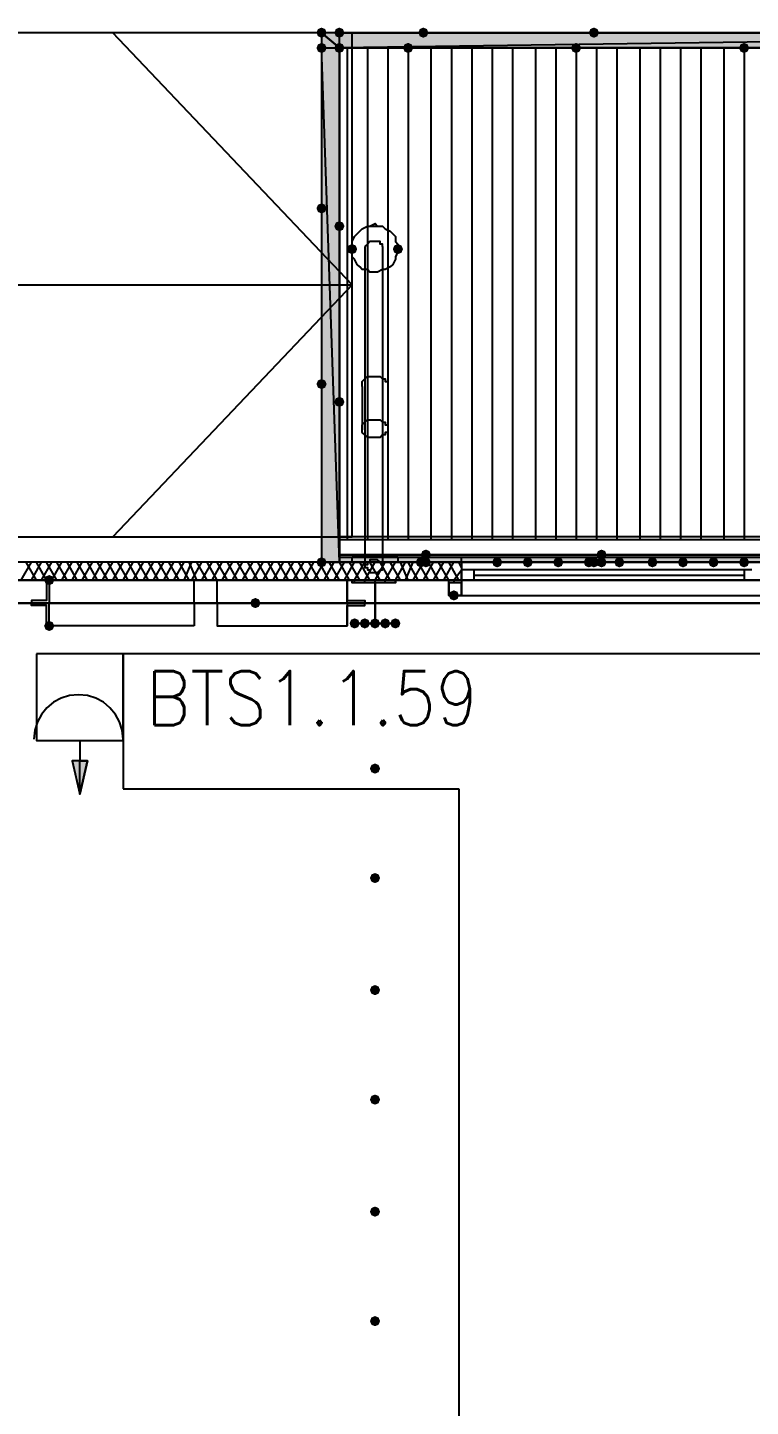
# Model space of a CAD drawing. Header units: millimetres. Extents: x 0 to 420, y 0 to 297.
# Drawn here: x 114.32 to 126.34, y 208.51 to 231.44 of the extents above; entities that cross this region are included whole.
import ezdxf

# ---------------------------------------------------------------- set-up
doc = ezdxf.new("R2010")
doc.units = ezdxf.units.MM
doc.layers.get('0').update_dxf_attribs({"linetype": 'CONTINUOUS'})
doc.styles.get("Standard").update_dxf_attribs({"font": 'STANDARD'})

msp = doc.modelspace()

# ---------------------------------------------------------------- hatches: boundary and pattern name
at = {"true_color": 0x0000fe}
for points in [[(119.295333, 231.351667), (119.270463, 231.291871), (119.210667, 231.267), (119.150871, 231.291871), (119.126, 231.351667), (119.150871, 231.411462), (119.210667, 231.436333), (119.270462, 231.411463)], [(119.295333, 231.351667), (119.270463, 231.291871), (119.210667, 231.267), (119.150871, 231.291871), (119.126, 231.351667), (119.150871, 231.411462), (119.210667, 231.436333), (119.270462, 231.411463)], [(119.295333, 231.351667), (119.270463, 231.291871), (119.210667, 231.267), (119.150871, 231.291871), (119.126, 231.351667), (119.150871, 231.411462), (119.210667, 231.436333), (119.270462, 231.411463)], [(119.591667, 231.351667), (119.566796, 231.291871), (119.507, 231.267), (119.447204, 231.291871), (119.422333, 231.351667), (119.447204, 231.411462), (119.507, 231.436333), (119.566796, 231.411463)], [(120.988667, 231.351667), (120.963796, 231.291871), (120.904, 231.267), (120.844204, 231.291871), (120.819333, 231.351667), (120.844204, 231.411462), (120.904, 231.436333), (120.963796, 231.411463)], [(123.825, 231.351667), (123.800129, 231.291871), (123.740333, 231.267), (123.680538, 231.291871), (123.655667, 231.351667), (123.680537, 231.411462), (123.740333, 231.436333), (123.800129, 231.411463)], [(119.295333, 231.097667), (119.270463, 231.037871), (119.210667, 231.013), (119.150871, 231.037871), (119.126, 231.097667), (119.150871, 231.157462), (119.210667, 231.182333), (119.270462, 231.157463)], [(119.591667, 231.097667), (119.566796, 231.037871), (119.507, 231.013), (119.447204, 231.037871), (119.422333, 231.097667), (119.447204, 231.157462), (119.507, 231.182333), (119.566796, 231.157463)], [(119.591667, 231.097667), (119.566796, 231.037871), (119.507, 231.013), (119.447204, 231.037871), (119.422333, 231.097667), (119.447204, 231.157462), (119.507, 231.182333), (119.566796, 231.157463)], [(119.591667, 231.097667), (119.566796, 231.037871), (119.507, 231.013), (119.447204, 231.037871), (119.422333, 231.097667), (119.447204, 231.157462), (119.507, 231.182333), (119.566796, 231.157463)], [(119.591667, 231.097667), (119.566796, 231.037871), (119.507, 231.013), (119.447204, 231.037871), (119.422333, 231.097667), (119.447204, 231.157462), (119.507, 231.182333), (119.566796, 231.157463)], [(120.734667, 231.097667), (120.709796, 231.037871), (120.65, 231.013), (120.590204, 231.037871), (120.565333, 231.097667), (120.590204, 231.157462), (120.65, 231.182333), (120.709796, 231.157463)], [(123.528667, 231.097667), (123.503796, 231.037871), (123.444, 231.013), (123.384204, 231.037871), (123.359333, 231.097667), (123.384204, 231.157462), (123.444, 231.182333), (123.503796, 231.157463)], [(126.322667, 231.097667), (126.297796, 231.037871), (126.238, 231.013), (126.178204, 231.037871), (126.153333, 231.097667), (126.178204, 231.157462), (126.238, 231.182333), (126.297796, 231.157463)], [(119.295333, 228.430667), (119.270463, 228.370871), (119.210667, 228.346), (119.150871, 228.370871), (119.126, 228.430667), (119.150871, 228.490462), (119.210667, 228.515333), (119.270462, 228.490463)], [(119.591667, 228.134333), (119.566796, 228.074537), (119.507, 228.049667), (119.447204, 228.074537), (119.422333, 228.134333), (119.447204, 228.194129), (119.507, 228.219), (119.566796, 228.194129)], [(119.295333, 225.509667), (119.270463, 225.449871), (119.210667, 225.425), (119.150871, 225.449871), (119.126, 225.509667), (119.150871, 225.569462), (119.210667, 225.594333), (119.270462, 225.569463)], [(119.591667, 225.213333), (119.566796, 225.153537), (119.507, 225.128667), (119.447204, 225.153537), (119.422333, 225.213333), (119.447204, 225.273129), (119.507, 225.298), (119.566796, 225.273129)], [(119.295333, 222.546333), (119.270463, 222.486537), (119.210667, 222.461667), (119.150871, 222.486537), (119.126, 222.546333), (119.150871, 222.606129), (119.210667, 222.631), (119.270462, 222.606129)], [(119.295333, 222.546333), (119.270463, 222.486537), (119.210667, 222.461667), (119.150871, 222.486537), (119.126, 222.546333), (119.150871, 222.606129), (119.210667, 222.631), (119.270462, 222.606129)], [(120.946333, 222.546333), (120.921462, 222.486537), (120.861667, 222.461667), (120.801871, 222.486537), (120.777, 222.546333), (120.801871, 222.606129), (120.861667, 222.631), (120.921462, 222.606129)], [(121.031, 222.673333), (121.006129, 222.613537), (120.946333, 222.588667), (120.886537, 222.613537), (120.861667, 222.673333), (120.886537, 222.733129), (120.946333, 222.758), (121.006129, 222.733129)], [(121.031, 222.546333), (121.006129, 222.486537), (120.946333, 222.461667), (120.886537, 222.486537), (120.861667, 222.546333), (120.886537, 222.606129), (120.946333, 222.631), (121.006129, 222.606129)], [(123.825, 222.546333), (123.800129, 222.486537), (123.740333, 222.461667), (123.680538, 222.486537), (123.655667, 222.546333), (123.680537, 222.606129), (123.740333, 222.631), (123.800129, 222.606129)], [(123.952, 222.673333), (123.927129, 222.613537), (123.867333, 222.588667), (123.807538, 222.613537), (123.782667, 222.673333), (123.807537, 222.733129), (123.867333, 222.758), (123.927129, 222.733129)], [(123.952, 222.546333), (123.927129, 222.486537), (123.867333, 222.461667), (123.807538, 222.486537), (123.782667, 222.546333), (123.807537, 222.606129), (123.867333, 222.631), (123.927129, 222.606129)], [(123.952, 222.546333), (123.927129, 222.486537), (123.867333, 222.461667), (123.807538, 222.486537), (123.782667, 222.546333), (123.807537, 222.606129), (123.867333, 222.631), (123.927129, 222.606129)]]:
    msp.add_hatch(color=0, dxfattribs=at).paths.add_polyline_path(points, flags=0)
at = {"true_color": 0x000007}
for points in [[(119.507, 231.097667), (119.210667, 231.351667), (119.210667, 231.097667)], [(119.210667, 231.351667), (119.507, 231.097667), (119.507, 231.351667)], [(119.803333, 227.753333), (119.778463, 227.693537), (119.718667, 227.668667), (119.658871, 227.693537), (119.634, 227.753333), (119.658871, 227.813129), (119.718667, 227.838), (119.778462, 227.813129)], [(120.565333, 227.753333), (120.540463, 227.693537), (120.480667, 227.668667), (120.420871, 227.693537), (120.396, 227.753333), (120.420871, 227.813129), (120.480667, 227.838), (120.540462, 227.813129)], [(122.216333, 222.546333), (122.191463, 222.486537), (122.131667, 222.461667), (122.071871, 222.486537), (122.047, 222.546333), (122.071871, 222.606129), (122.131667, 222.631), (122.191462, 222.606129)], [(122.724333, 222.546333), (122.699462, 222.486537), (122.639667, 222.461667), (122.579871, 222.486537), (122.555, 222.546333), (122.579871, 222.606129), (122.639667, 222.631), (122.699462, 222.606129)], [(123.232333, 222.546333), (123.207463, 222.486537), (123.147667, 222.461667), (123.087871, 222.486537), (123.063, 222.546333), (123.087871, 222.606129), (123.147667, 222.631), (123.207462, 222.606129)], [(123.740333, 222.546333), (123.715463, 222.486537), (123.655667, 222.461667), (123.595871, 222.486537), (123.571, 222.546333), (123.595871, 222.606129), (123.655667, 222.631), (123.715462, 222.606129)], [(124.248333, 222.546333), (124.223463, 222.486537), (124.163667, 222.461667), (124.103871, 222.486537), (124.079, 222.546333), (124.103871, 222.606129), (124.163667, 222.631), (124.223462, 222.606129)], [(124.798667, 222.546333), (124.773796, 222.486537), (124.714, 222.461667), (124.654204, 222.486537), (124.629333, 222.546333), (124.654204, 222.606129), (124.714, 222.631), (124.773796, 222.606129)], [(125.306667, 222.546333), (125.281796, 222.486537), (125.222, 222.461667), (125.162204, 222.486537), (125.137333, 222.546333), (125.162204, 222.606129), (125.222, 222.631), (125.281796, 222.606129)], [(125.814667, 222.546333), (125.789796, 222.486537), (125.73, 222.461667), (125.670204, 222.486537), (125.645333, 222.546333), (125.670204, 222.606129), (125.73, 222.631), (125.789796, 222.606129)], [(126.322667, 222.546333), (126.297796, 222.486537), (126.238, 222.461667), (126.178204, 222.486537), (126.153333, 222.546333), (126.178204, 222.606129), (126.238, 222.631), (126.297796, 222.606129)], [(114.765667, 222.25), (114.740796, 222.190204), (114.681, 222.165333), (114.621204, 222.190204), (114.596333, 222.25), (114.621204, 222.309796), (114.681, 222.334667), (114.740796, 222.309796)], [(118.194667, 221.869), (118.169796, 221.809204), (118.11, 221.784333), (118.050204, 221.809204), (118.025333, 221.869), (118.050204, 221.928796), (118.11, 221.953667), (118.169796, 221.928796)], [(121.496667, 221.996), (121.471796, 221.936204), (121.412, 221.911333), (121.352204, 221.936204), (121.327333, 221.996), (121.352204, 222.055796), (121.412, 222.080667), (121.471796, 222.055796)], [(114.765667, 221.488), (114.740796, 221.428204), (114.681, 221.403333), (114.621204, 221.428204), (114.596333, 221.488), (114.621204, 221.547796), (114.681, 221.572667), (114.740796, 221.547796)], [(119.845667, 221.530333), (119.820796, 221.470537), (119.761, 221.445667), (119.701204, 221.470537), (119.676333, 221.530333), (119.701204, 221.590129), (119.761, 221.615), (119.820796, 221.590129)], [(120.015, 221.530333), (119.990129, 221.470537), (119.930333, 221.445667), (119.870538, 221.470537), (119.845667, 221.530333), (119.870537, 221.590129), (119.930333, 221.615), (119.990129, 221.590129)], [(120.184333, 221.530333), (120.159462, 221.470537), (120.099667, 221.445667), (120.039871, 221.470537), (120.015, 221.530333), (120.039871, 221.590129), (120.099667, 221.615), (120.159462, 221.590129)], [(120.353667, 221.530333), (120.328796, 221.470537), (120.269, 221.445667), (120.209204, 221.470537), (120.184333, 221.530333), (120.209204, 221.590129), (120.269, 221.615), (120.328796, 221.590129)], [(120.523, 221.530333), (120.498129, 221.470537), (120.438333, 221.445667), (120.378537, 221.470537), (120.353667, 221.530333), (120.378537, 221.590129), (120.438333, 221.615), (120.498129, 221.590129)], [(120.184333, 219.117333), (120.159462, 219.057537), (120.099667, 219.032667), (120.039871, 219.057537), (120.015, 219.117333), (120.039871, 219.177129), (120.099667, 219.202), (120.159462, 219.177129)], [(120.184333, 217.297), (120.159462, 217.237204), (120.099667, 217.212333), (120.039871, 217.237204), (120.015, 217.297), (120.039871, 217.356796), (120.099667, 217.381667), (120.159462, 217.356796)], [(120.184333, 215.434333), (120.159462, 215.374537), (120.099667, 215.349667), (120.039871, 215.374537), (120.015, 215.434333), (120.039871, 215.494129), (120.099667, 215.519), (120.159462, 215.494129)], [(120.184333, 213.614), (120.159462, 213.554204), (120.099667, 213.529333), (120.039871, 213.554204), (120.015, 213.614), (120.039871, 213.673796), (120.099667, 213.698667), (120.159462, 213.673796)], [(120.184333, 211.751333), (120.159462, 211.691537), (120.099667, 211.666667), (120.039871, 211.691537), (120.015, 211.751333), (120.039871, 211.811129), (120.099667, 211.836), (120.159462, 211.811129)], [(120.184333, 209.931), (120.159462, 209.871204), (120.099667, 209.846333), (120.039871, 209.871204), (120.015, 209.931), (120.039871, 209.990796), (120.099667, 210.015667), (120.159462, 209.990796)]]:
    msp.add_hatch(color=0, dxfattribs=at).paths.add_polyline_path(points, flags=0)
h = msp.add_hatch(color=0, dxfattribs=at)
h.paths.add_polyline_path([(119.507, 231.351667), (137.456333, 231.351667), (119.507, 231.097667)], flags=0)
h.paths.add_polyline_path([(137.456333, 231.351667), (119.507, 231.097667), (137.456333, 231.097667)], flags=0)
h = msp.add_hatch(color=0, dxfattribs=at)
h.paths.add_polyline_path([(119.507, 231.097667), (119.507, 222.546333), (119.210667, 231.097667)], flags=0)
h.paths.add_polyline_path([(119.507, 222.546333), (119.210667, 231.097667), (119.210667, 222.546333)], flags=0)
h = msp.add_hatch(color=0, dxfattribs=at)
h.paths.add_polyline_path([(119.507, 222.673333), (381.550333, 222.673333), (119.507, 222.546333)], flags=0)
h.paths.add_polyline_path([(381.550333, 222.673333), (119.507, 222.546333), (381.550333, 222.546333)], flags=0)
at = {"true_color": 0x000006}
h = msp.add_hatch(color=0, dxfattribs=at)
h.paths.add_polyline_path([(115.316001, 219.244332), (115.189001, 218.693999), (115.189001, 219.244332)], flags=0)
h.paths.add_polyline_path([(115.189001, 218.693999), (115.189001, 219.244332), (115.062001, 219.244332)], flags=0)

# ---------------------------------------------------------------- linework, layer by layer
at = {"color": 0, "true_color": 0x000007}
for points in [[(93.641333, 222.969667), (119.718667, 222.969667), (119.718667, 231.351667), (93.641333, 231.351667)], [(119.718667, 227.160667), (115.739333, 231.351667)], [(137.456333, 231.351667), (119.210667, 231.351667), (119.210667, 231.097667)], [(119.507, 231.097667), (137.456333, 231.097667), (137.456333, 231.351667)], [(119.210667, 231.097667), (119.210667, 222.546333)], [(119.210667, 231.097667), (119.210667, 222.546333), (119.507, 222.546333), (119.507, 231.097667)], [(119.507, 231.097667), (137.456333, 231.097667)], [(119.718667, 227.753333), (119.718667, 227.838), (119.718667, 227.880333), (119.761, 227.965), (119.803333, 228.007333), (119.845667, 228.049667), (119.888, 228.092), (119.972667, 228.134333), (120.015, 228.134333), (120.099667, 228.176667), (120.142, 228.134333), (120.226667, 228.134333), (120.269, 228.092), (120.353667, 228.049667), (120.396, 228.007333), (120.438333, 227.965), (120.438333, 227.880333), (120.480667, 227.838), (120.480667, 227.753333)], [(120.226667, 227.795667), (120.226667, 227.838), (120.184333, 227.838), (120.184333, 227.880333), (120.142, 227.880333), (120.099667, 227.880333), (120.057333, 227.880333), (120.015, 227.880333), (119.972667, 227.838), (119.930333, 227.795667)], [(119.930333, 227.795667), (119.930333, 222.504)], [(120.226667, 227.795667), (120.226667, 222.504)], [(93.641333, 227.160667), (119.718667, 227.160667), (115.739333, 222.969667)], [(119.888, 225.467333), (119.888, 225.509667), (119.888, 225.552), (119.930333, 225.594333), (119.972667, 225.636667), (120.015, 225.636667), (120.057333, 225.636667), (120.099667, 225.636667), (120.142, 225.636667), (120.184333, 225.636667), (120.226667, 225.594333), (120.269, 225.594333), (120.269, 225.552), (120.311333, 225.552), (120.311333, 225.509667), (120.311333, 225.467333)], [(119.888, 225.467333), (119.888, 224.747667)], [(120.311333, 225.467333), (120.311333, 224.747667)], [(120.480667, 222.631), (120.438333, 222.631), (120.396, 222.631), (120.353667, 222.631), (120.269, 222.631), (120.226667, 222.631), (120.142, 222.631), (120.099667, 222.631), (120.015, 222.631), (119.972667, 222.631), (119.888, 222.631), (119.845667, 222.631), (119.803333, 222.631), (119.761, 222.631), (119.718667, 222.631)], [(120.480667, 222.631), (120.480667, 222.546333), (120.438333, 222.546333), (120.396, 222.546333), (120.353667, 222.546333), (120.269, 222.546333), (120.226667, 222.546333), (120.142, 222.546333), (120.099667, 222.546333), (120.015, 222.546333), (119.972667, 222.546333), (119.888, 222.546333), (119.845667, 222.546333), (119.803333, 222.546333), (119.761, 222.546333), (119.718667, 222.546333), (119.718667, 222.631)], [(121.539, 222.546333), (121.539, 222.631), (136.017, 222.631), (136.017, 222.546333)], [(121.539, 222.546333), (108.119333, 222.546333)], [(114.215333, 222.25), (114.384667, 222.546333)], [(114.469333, 222.25), (114.3, 222.546333)], [(114.384667, 222.25), (114.554, 222.546333)], [(114.638667, 222.25), (114.469333, 222.546333)], [(114.554, 222.25), (114.723333, 222.546333)], [(114.808, 222.25), (114.638667, 222.546333)], [(114.723333, 222.25), (114.892667, 222.546333)], [(114.977333, 222.25), (114.808, 222.546333)], [(114.892667, 222.25), (115.062, 222.546333)], [(115.146667, 222.25), (114.977333, 222.546333)], [(115.062, 222.25), (115.231333, 222.546333)], [(115.316, 222.25), (115.146667, 222.546333)], [(115.231333, 222.25), (115.400667, 222.546333)], [(115.485333, 222.25), (115.316, 222.546333)], [(115.400667, 222.25), (115.57, 222.546333)], [(115.654667, 222.25), (115.485333, 222.546333)], [(115.57, 222.25), (115.739333, 222.546333)], [(115.824, 222.25), (115.654667, 222.546333)], [(115.739333, 222.25), (115.908667, 222.546333)], [(115.993333, 222.25), (115.824, 222.546333)], [(115.908667, 222.25), (116.078, 222.546333)], [(116.162667, 222.25), (115.993333, 222.546333)], [(116.078, 222.25), (116.247333, 222.546333)], [(116.332, 222.25), (116.162667, 222.546333)], [(116.247333, 222.25), (116.416667, 222.546333)], [(116.501333, 222.25), (116.332, 222.546333)], [(116.416667, 222.25), (116.586, 222.546333)], [(116.670667, 222.25), (116.501333, 222.546333)], [(116.586, 222.25), (116.755333, 222.546333)], [(116.84, 222.25), (116.670667, 222.546333)], [(116.755333, 222.25), (116.924667, 222.546333)], [(117.009333, 222.25), (116.84, 222.546333)], [(116.924667, 222.25), (117.051667, 222.546333)], [(117.136333, 222.25), (117.009333, 222.546333)], [(117.051667, 222.25), (117.221, 222.546333)], [(117.305667, 222.25), (117.136333, 222.546333)], [(117.221, 222.25), (117.390333, 222.546333)], [(117.475, 222.25), (117.305667, 222.546333)], [(117.390333, 222.25), (117.559667, 222.546333)], [(117.644333, 222.25), (117.475, 222.546333)], [(117.559667, 222.25), (117.729, 222.546333)], [(117.813667, 222.25), (117.644333, 222.546333)], [(117.729, 222.25), (117.898333, 222.546333)], [(117.983, 222.25), (117.813667, 222.546333)], [(117.898333, 222.25), (118.067667, 222.546333)], [(118.152333, 222.25), (117.983, 222.546333)], [(118.067667, 222.25), (118.237, 222.546333)], [(118.321667, 222.25), (118.152333, 222.546333)], [(118.237, 222.25), (118.406333, 222.546333)], [(118.491, 222.25), (118.321667, 222.546333)], [(118.406333, 222.25), (118.575667, 222.546333)], [(118.660333, 222.25), (118.491, 222.546333)], [(118.575667, 222.25), (118.745, 222.546333)], [(118.829667, 222.25), (118.660333, 222.546333)], [(118.745, 222.25), (118.914333, 222.546333)], [(118.999, 222.25), (118.829667, 222.546333)], [(118.914333, 222.25), (119.083667, 222.546333)], [(119.168333, 222.25), (118.999, 222.546333)], [(119.083667, 222.25), (119.253, 222.546333)], [(119.337667, 222.25), (119.168333, 222.546333)], [(119.253, 222.25), (119.422333, 222.546333)], [(119.507, 222.25), (119.337667, 222.546333)], [(119.422333, 222.25), (119.591667, 222.546333)], [(119.507, 222.546333), (381.550333, 222.546333), (119.507, 222.546333), (381.550333, 222.546333)], [(119.507, 222.546333), (381.550333, 222.546333)], [(119.676333, 222.25), (119.507, 222.546333)], [(119.507, 222.546333), (381.550333, 222.546333)], [(119.591667, 222.25), (119.761, 222.546333)], [(119.845667, 222.25), (119.676333, 222.546333)], [(119.761, 222.25), (119.930333, 222.546333)], [(120.015, 222.25), (119.845667, 222.546333)], [(119.930333, 222.25), (120.099667, 222.546333)], [(120.184333, 222.25), (120.015, 222.546333)], [(120.099667, 222.25), (120.269, 222.546333)], [(120.353667, 222.25), (120.184333, 222.546333)], [(120.269, 222.25), (120.438333, 222.546333)], [(120.523, 222.25), (120.353667, 222.546333)], [(120.438333, 222.25), (120.607667, 222.546333)], [(120.65, 222.25), (120.523, 222.546333)], [(120.607667, 222.25), (120.734667, 222.546333)], [(120.819333, 222.25), (120.65, 222.546333)], [(120.734667, 222.25), (120.904, 222.546333)], [(120.988667, 222.25), (120.819333, 222.546333)], [(120.904, 222.25), (121.073333, 222.546333)], [(121.158, 222.25), (120.988667, 222.546333)], [(121.073333, 222.25), (121.242667, 222.546333)], [(121.327333, 222.25), (121.158, 222.546333)], [(121.242667, 222.25), (121.412, 222.546333)], [(121.496667, 222.25), (121.327333, 222.546333)], [(121.412, 222.25), (121.539, 222.419333)], [(121.539, 222.461667), (121.496667, 222.546333)], [(121.539, 222.546333), (121.539, 222.419333), (121.539, 222.25)], [(121.539, 222.546333), (121.539, 222.419333)], [(121.539, 222.25), (121.750667, 222.25), (121.750667, 222.419333), (121.539, 222.419333)], [(126.238, 222.419333), (121.750667, 222.419333)], [(126.365, 222.419333), (126.238, 222.419333), (126.238, 222.25), (126.365, 222.25)], [(108.119333, 222.25), (121.539, 222.25)], [(114.681, 222.25), (114.638667, 222.25), (114.638667, 221.953667), (114.638667, 221.911333), (114.384667, 221.911333), (114.384667, 221.869)], [(119.634, 221.869), (119.634, 222.25), (119.634, 221.953667), (119.634, 221.911333), (119.676333, 221.911333), (119.930333, 221.911333), (119.930333, 221.869), (119.634, 221.869), (117.475, 221.869), (117.475, 222.25), (119.634, 222.25)], [(119.761, 222.207667), (119.761, 222.25)], [(119.930333, 222.207667), (119.930333, 222.25)], [(120.099667, 221.530333), (120.099667, 222.25)], [(120.269, 222.207667), (120.269, 222.25)], [(120.438333, 222.207667), (120.438333, 222.25)], [(121.412, 222.25), (121.412, 222.207667)], [(128.778, 222.25), (121.539, 222.25), (121.539, 222.123)], [(128.778, 222.25), (121.539, 222.25), (121.539, 222.123)], [(121.539, 222.25), (136.017, 222.25)], [(121.750667, 222.334667), (126.238, 222.334667)], [(121.750667, 222.25), (126.238, 222.25)], [(121.539, 222.123), (121.539, 221.996), (128.778, 221.996)], [(121.539, 222.123), (121.539, 221.996), (128.778, 221.996)], [(114.384667, 221.869), (114.681, 221.869)], [(114.681, 221.488), (114.638667, 221.530333), (114.638667, 221.784333), (114.638667, 221.826667), (114.384667, 221.826667), (114.384667, 221.869)], [(114.384667, 221.869), (114.681, 221.869)], [(119.634, 221.869), (119.634, 221.488), (119.634, 221.530333), (119.634, 221.784333), (119.634, 221.826667), (119.676333, 221.826667), (119.930333, 221.826667), (119.930333, 221.869), (119.634, 221.869), (117.475, 221.869), (117.475, 221.488), (119.634, 221.488)]]:
    msp.add_lwpolyline(points, dxfattribs=at)
for points in [[(119.507, 231.097667), (119.210667, 231.351667), (119.210667, 231.097667)], [(119.210667, 231.351667), (119.507, 231.097667), (119.507, 231.351667)], [(119.507, 231.351667), (137.456333, 231.351667), (119.507, 231.097667)], [(137.456333, 231.351667), (119.507, 231.097667), (137.456333, 231.097667)], [(119.507, 231.097667), (119.507, 222.546333), (119.210667, 231.097667)], [(119.507, 222.546333), (119.210667, 231.097667), (119.210667, 222.546333)], [(381.550333, 230.505), (381.550333, 231.097667), (119.507, 231.097667), (119.507, 230.505), (119.507, 223.52), (119.507, 222.927333), (381.550333, 222.927333), (381.550333, 223.52)], [(120.142, 227.372333), (120.099667, 227.372333), (120.015, 227.372333), (119.972667, 227.414667), (119.888, 227.414667), (119.845667, 227.457), (119.803333, 227.499333), (119.761, 227.584), (119.718667, 227.626333), (119.718667, 227.711), (119.718667, 227.753333), (119.718667, 227.838), (119.718667, 227.880333), (119.761, 227.965), (119.803333, 228.007333), (119.845667, 228.049667), (119.888, 228.092), (119.972667, 228.134333), (120.015, 228.134333), (120.099667, 228.134333), (120.142, 228.134333), (120.226667, 228.134333), (120.269, 228.092), (120.353667, 228.049667), (120.396, 228.007333), (120.438333, 227.965), (120.438333, 227.880333), (120.480667, 227.838), (120.480667, 227.753333), (120.480667, 227.711), (120.438333, 227.626333), (120.438333, 227.584), (120.396, 227.499333), (120.353667, 227.457), (120.269, 227.414667), (120.226667, 227.414667)], [(120.142, 224.620667), (120.099667, 224.620667), (120.057333, 224.620667), (120.015, 224.620667), (119.972667, 224.620667), (119.930333, 224.663), (119.888, 224.705333), (119.888, 224.747667), (119.888, 224.79), (119.888, 224.832333), (119.930333, 224.874667), (119.972667, 224.917), (120.015, 224.917), (120.057333, 224.917), (120.099667, 224.917), (120.142, 224.917), (120.184333, 224.917), (120.226667, 224.874667), (120.269, 224.874667), (120.269, 224.832333), (120.311333, 224.832333), (120.311333, 224.79), (120.311333, 224.747667), (120.311333, 224.705333), (120.269, 224.705333), (120.269, 224.663), (120.226667, 224.663), (120.184333, 224.620667)], [(119.507, 222.631), (137.498667, 222.631), (137.498667, 222.969667), (119.507, 222.969667)], [(119.507, 222.673333), (381.550333, 222.673333), (119.507, 222.546333)], [(381.550333, 222.673333), (119.507, 222.546333), (381.550333, 222.546333)], [(119.507, 222.673333), (119.507, 222.546333), (381.550333, 222.546333), (381.550333, 222.673333)], [(120.099667, 222.377), (120.142, 222.377), (120.184333, 222.419333), (120.226667, 222.419333), (120.226667, 222.461667), (120.226667, 222.504), (120.226667, 222.546333), (120.184333, 222.546333), (120.142, 222.588667), (120.099667, 222.588667), (120.057333, 222.588667), (120.015, 222.588667), (120.015, 222.546333), (119.972667, 222.546333), (119.972667, 222.504), (119.930333, 222.504), (119.930333, 222.461667), (119.972667, 222.461667), (119.972667, 222.419333), (120.015, 222.419333), (120.015, 222.377), (120.057333, 222.377)], [(121.539, 222.25), (121.539, 222.419333)], [(392.938, 222.25), (258.868333, 222.25), (258.868333, 191.219667), (242.189, 191.219667), (242.189, 222.25), (108.119333, 222.25), (108.119333, 105.579333), (242.189, 105.579333), (242.189, 136.609667), (258.868333, 136.609667), (258.868333, 105.579333), (392.938, 105.579333)], [(117.094, 222.25), (114.681, 222.25), (114.681, 221.869), (117.094, 221.869)], [(120.438333, 221.530333), (119.718667, 221.530333), (120.099667, 221.530333), (120.099667, 222.207667), (119.718667, 222.207667), (119.718667, 222.25), (120.438333, 222.25), (120.438333, 222.207667), (120.099667, 222.207667), (120.099667, 221.530333)], [(121.327333, 222.25), (121.539, 222.25), (121.539, 221.996), (121.327333, 221.996)], [(121.327333, 222.207667), (121.327333, 221.996), (121.539, 221.996), (121.539, 222.207667)], [(242.189, 221.869), (242.189, 191.219667), (258.868333, 191.219667), (258.868333, 221.869), (392.557, 221.869), (392.557, 105.918), (258.868333, 105.918), (258.868333, 136.609667), (242.189, 136.609667), (242.189, 105.918), (108.500333, 105.918), (108.500333, 221.869)], [(117.094, 221.488), (114.681, 221.488), (114.681, 221.869), (117.094, 221.869)], [(116.416667, 221.869), (118.11, 221.869)]]:
    msp.add_lwpolyline(points, close=True, dxfattribs=at)
at = {"color": 0, "true_color": 0x0000fd}
for points in [[(119.634, 231.097667), (119.634, 222.927333)], [(119.972667, 231.097667), (119.972667, 222.927333)], [(120.311333, 231.097667), (120.311333, 222.927333)], [(120.65, 231.097667), (120.65, 222.927333)], [(121.031, 231.097667), (121.031, 222.927333)], [(121.369667, 231.097667), (121.369667, 222.927333)], [(121.708333, 231.097667), (121.708333, 222.927333)], [(122.047, 231.097667), (122.047, 222.927333)], [(122.385667, 231.097667), (122.385667, 222.927333)], [(122.766667, 231.097667), (122.766667, 222.927333)], [(123.105333, 231.097667), (123.105333, 222.927333)], [(123.444, 231.097667), (123.444, 222.927333)], [(123.782667, 231.097667), (123.782667, 222.927333)], [(124.121333, 231.097667), (124.121333, 222.927333)], [(124.502333, 231.097667), (124.502333, 222.927333)], [(124.841, 231.097667), (124.841, 222.927333)], [(125.179667, 231.097667), (125.179667, 222.927333)], [(125.518333, 231.097667), (125.518333, 222.927333)], [(125.899333, 231.097667), (125.899333, 222.927333)], [(126.238, 231.097667), (126.238, 222.927333)]]:
    msp.add_lwpolyline(points, dxfattribs=at)
at = {"color": 0, "true_color": 0x00002b}
msp.add_lwpolyline([(108.119333, 222.25), (108.119333, 187.748333), (137.329333, 187.748333), (137.329333, 222.25)], close=True, dxfattribs=at)
at = {"color": 0, "true_color": 0x0000fe}
msp.add_lwpolyline([(242.189, 221.869), (108.500333, 221.869), (108.500333, 105.918), (242.189, 105.918), (242.189, 136.609667), (258.868333, 136.609667), (258.868333, 105.918), (392.557, 105.918), (392.557, 221.869), (258.868333, 221.869), (258.868333, 191.219667), (242.189, 191.219667)], close=True, dxfattribs=at)
at = {"color": 0, "true_color": 0x000006}
for points in [[(114.342335, 107.526666), (368.215334, 107.526666), (379.899333, 107.526666), (379.899333, 221.022332), (115.908668, 221.022332), (115.908668, 218.778666), (121.496668, 218.778666), (121.496668, 164.591999)], [(115.908668, 219.604166), (115.893617, 219.75347), (115.85045, 219.892532), (115.782145, 220.018373), (115.691683, 220.128014), (115.582042, 220.218477), (115.456201, 220.286781), (115.317139, 220.329948), (115.167835, 220.344999), (115.018531, 220.329948), (114.879468, 220.286781), (114.753627, 220.218477), (114.643986, 220.128014), (114.553524, 220.018373), (114.485219, 219.892532), (114.442052, 219.75347), (114.427001, 219.604166)], [(115.189001, 219.582999), (115.189001, 219.244332), (115.062001, 219.244332), (115.189001, 218.693999), (115.316001, 219.244332), (115.189001, 219.244332)]]:
    msp.add_lwpolyline(points, dxfattribs=at)
for points in [[(114.469335, 221.022332), (114.469335, 219.582999), (115.908668, 219.582999), (115.908668, 221.022332)], [(115.189001, 218.693999), (115.189001, 219.244332), (115.062001, 219.244332)], [(115.316001, 219.244332), (115.189001, 218.693999), (115.189001, 219.244332)]]:
    msp.add_lwpolyline(points, close=True, dxfattribs=at)

# ---------------------------------------------------------------- texts
at = {"color": 0, "true_color": 0x000007, "insert": (116.289672, 220.738569), "char_height": 0.90157, "width": 5.10889626, "attachment_point": 1}
msp.add_mtext('BTS1.1.59', dxfattribs=at)

doc.saveas('drawing.dxf')
